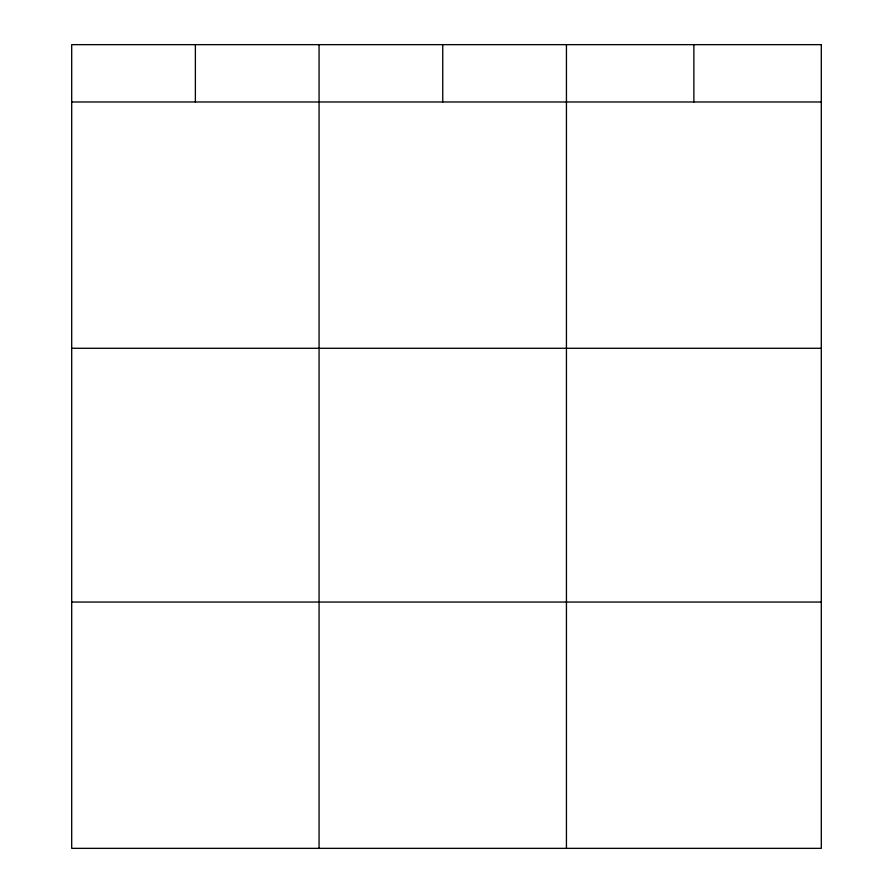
<?xml version="1.0" encoding="UTF-8"?>
<svg xmlns="http://www.w3.org/2000/svg" width="893" height="893" viewBox="0 0 893 893"><rect width="100%" height="100%" fill="white"/><g stroke="black" fill="none" stroke-linecap="round" stroke-linejoin="round"><path stroke-width="1.34" d="M71.697 101.981L821.303 101.981M71.697 348.281L821.303 348.281M71.697 602.049L821.303 602.049M693.872 44.65L693.872 101.981M566.441 44.65L566.441 848.35M442.749 44.65L442.749 101.981M319.069 44.65L319.069 848.35M195.377 44.65L195.377 101.981M821.303 44.65L71.697 44.65L71.697 848.35L821.303 848.35L821.303 44.65"/></g></svg>
